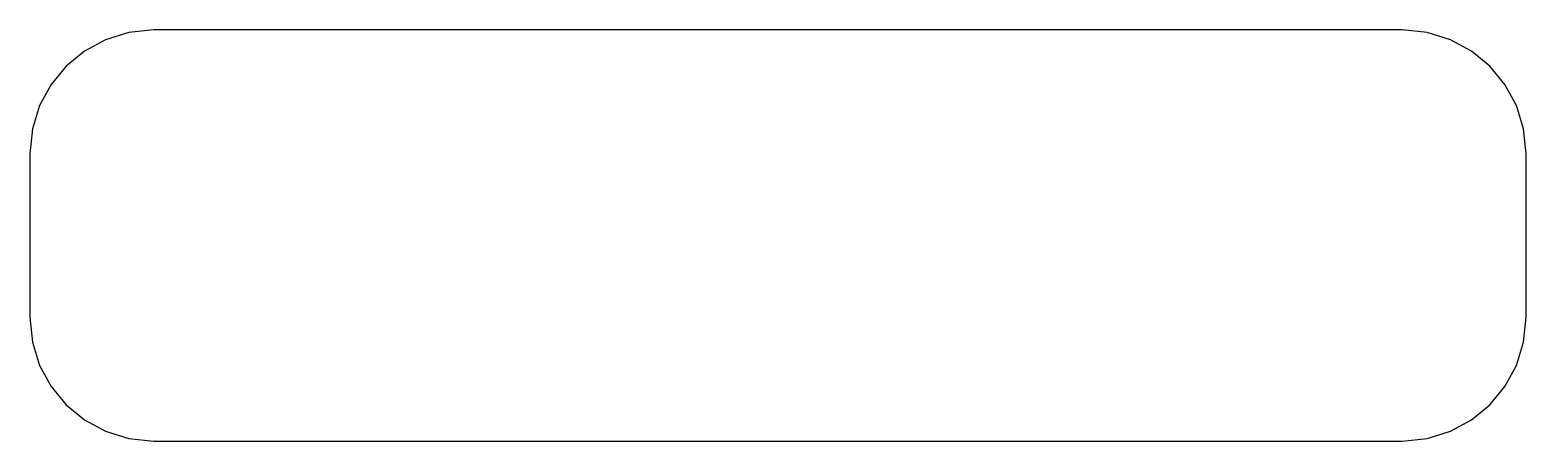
# Model space of a CAD drawing. Extents: x 30 to 180, y 128 to 169.
import ezdxf

# ---------------------------------------------------------------- set-up
doc = ezdxf.new("R2010")
doc.units = 0
doc.layers.add('Layer_1', color=7, linetype='CONTINUOUS')

msp = doc.modelspace()

# ---------------------------------------------------------------- linework, layer by layer
at = {"layer": 'Layer_1', "color": 7}
for p, q in [((42.155257, 168.91503), (39.643782, 168.6619)), ((57.734151, 168.91503), (42.155257, 168.91503)), ((73.313045, 168.91503), (57.734151, 168.91503)), ((88.891939, 168.91503), (73.313045, 168.91503)), ((105, 168.91503), (88.891939, 168.91503)), ((120.57889, 168.91503), (105, 168.91503)), ((136.68696, 168.91503), (120.57889, 168.91503)), ((152.26585, 168.91503), (136.68696, 168.91503)), ((167.84475, 168.91503), (152.26585, 168.91503)), ((170.35622, 168.6619), (167.84475, 168.91503)), ((37.304677, 167.9359), (35.188029, 166.78712)), ((39.643782, 168.6619), (37.304677, 167.9359)), ((172.69533, 167.9359), (170.35622, 168.6619)), ((174.81198, 166.78712), (172.69533, 167.9359)), ((35.188029, 166.78712), (33.34392, 165.26563)), ((176.65609, 165.26563), (174.81198, 166.78712)), ((33.34392, 165.26563), (31.822431, 163.42152)), ((178.17757, 163.42152), (176.65609, 165.26563)), ((31.822431, 163.42152), (30.673647, 161.30487)), ((179.32636, 161.30487), (178.17757, 163.42152)), ((30.673647, 161.30487), (29.947649, 158.96577)), ((180.05235, 158.96577), (179.32636, 161.30487)), ((29.947649, 158.96577), (29.69452, 156.45429)), ((180.30548, 156.45429), (180.05235, 158.96577)), ((29.69452, 156.45429), (29.69452, 154.46572)), ((180.30548, 154.46572), (180.30548, 156.45429)), ((29.69452, 154.46572), (29.69452, 152.47714)), ((180.30548, 152.47714), (180.30548, 154.46572)), ((29.69452, 152.47714), (29.69452, 150.48857)), ((180.30548, 150.48857), (180.30548, 152.47714)), ((29.69452, 150.48857), (29.69452, 147.97083)), ((180.30548, 147.97083), (180.30548, 150.48857)), ((29.69452, 147.97083), (29.69452, 145.98226)), ((180.30548, 145.98226), (180.30548, 147.97083)), ((29.69452, 145.98226), (29.69452, 143.99368)), ((180.30548, 143.99368), (180.30548, 145.98226)), ((29.69452, 143.99368), (29.69452, 142.00511)), ((180.30548, 142.00511), (180.30548, 143.99368)), ((29.69452, 142.00511), (29.69452, 140.01653)), ((180.30548, 140.01653), (180.30548, 142.00511)), ((29.69452, 140.01653), (29.947649, 137.50506)), ((180.05235, 137.50506), (180.30548, 140.01653)), ((29.947649, 137.50506), (30.673647, 135.16596)), ((179.32636, 135.16596), (180.05235, 137.50506)), ((30.673647, 135.16596), (31.822431, 133.04931)), ((178.17757, 133.04931), (179.32636, 135.16596)), ((31.822431, 133.04931), (33.34392, 131.2052)), ((176.65609, 131.2052), (178.17757, 133.04931)), ((33.34392, 131.2052), (35.188029, 129.68371)), ((174.81198, 129.68371), (176.65609, 131.2052)), ((35.188029, 129.68371), (37.304677, 128.53493)), ((172.69533, 128.53493), (174.81198, 129.68371)), ((37.304677, 128.53493), (39.643782, 127.80893)), ((170.35622, 127.80893), (172.69533, 128.53493)), ((39.643782, 127.80893), (42.155257, 127.5558)), ((42.155257, 127.5558), (57.734151, 127.5558)), ((57.734151, 127.5558), (73.313045, 127.5558)), ((73.313045, 127.5558), (88.891939, 127.5558)), ((88.891939, 127.5558), (105, 127.5558)), ((105, 127.5558), (120.57889, 127.5558)), ((120.57889, 127.5558), (136.68696, 127.5558)), ((136.68696, 127.5558), (152.26585, 127.5558)), ((152.26585, 127.5558), (167.84475, 127.5558)), ((167.84475, 127.5558), (170.35622, 127.80893))]:
    msp.add_line(p, q, dxfattribs=at)

doc.saveas('drawing.dxf')
